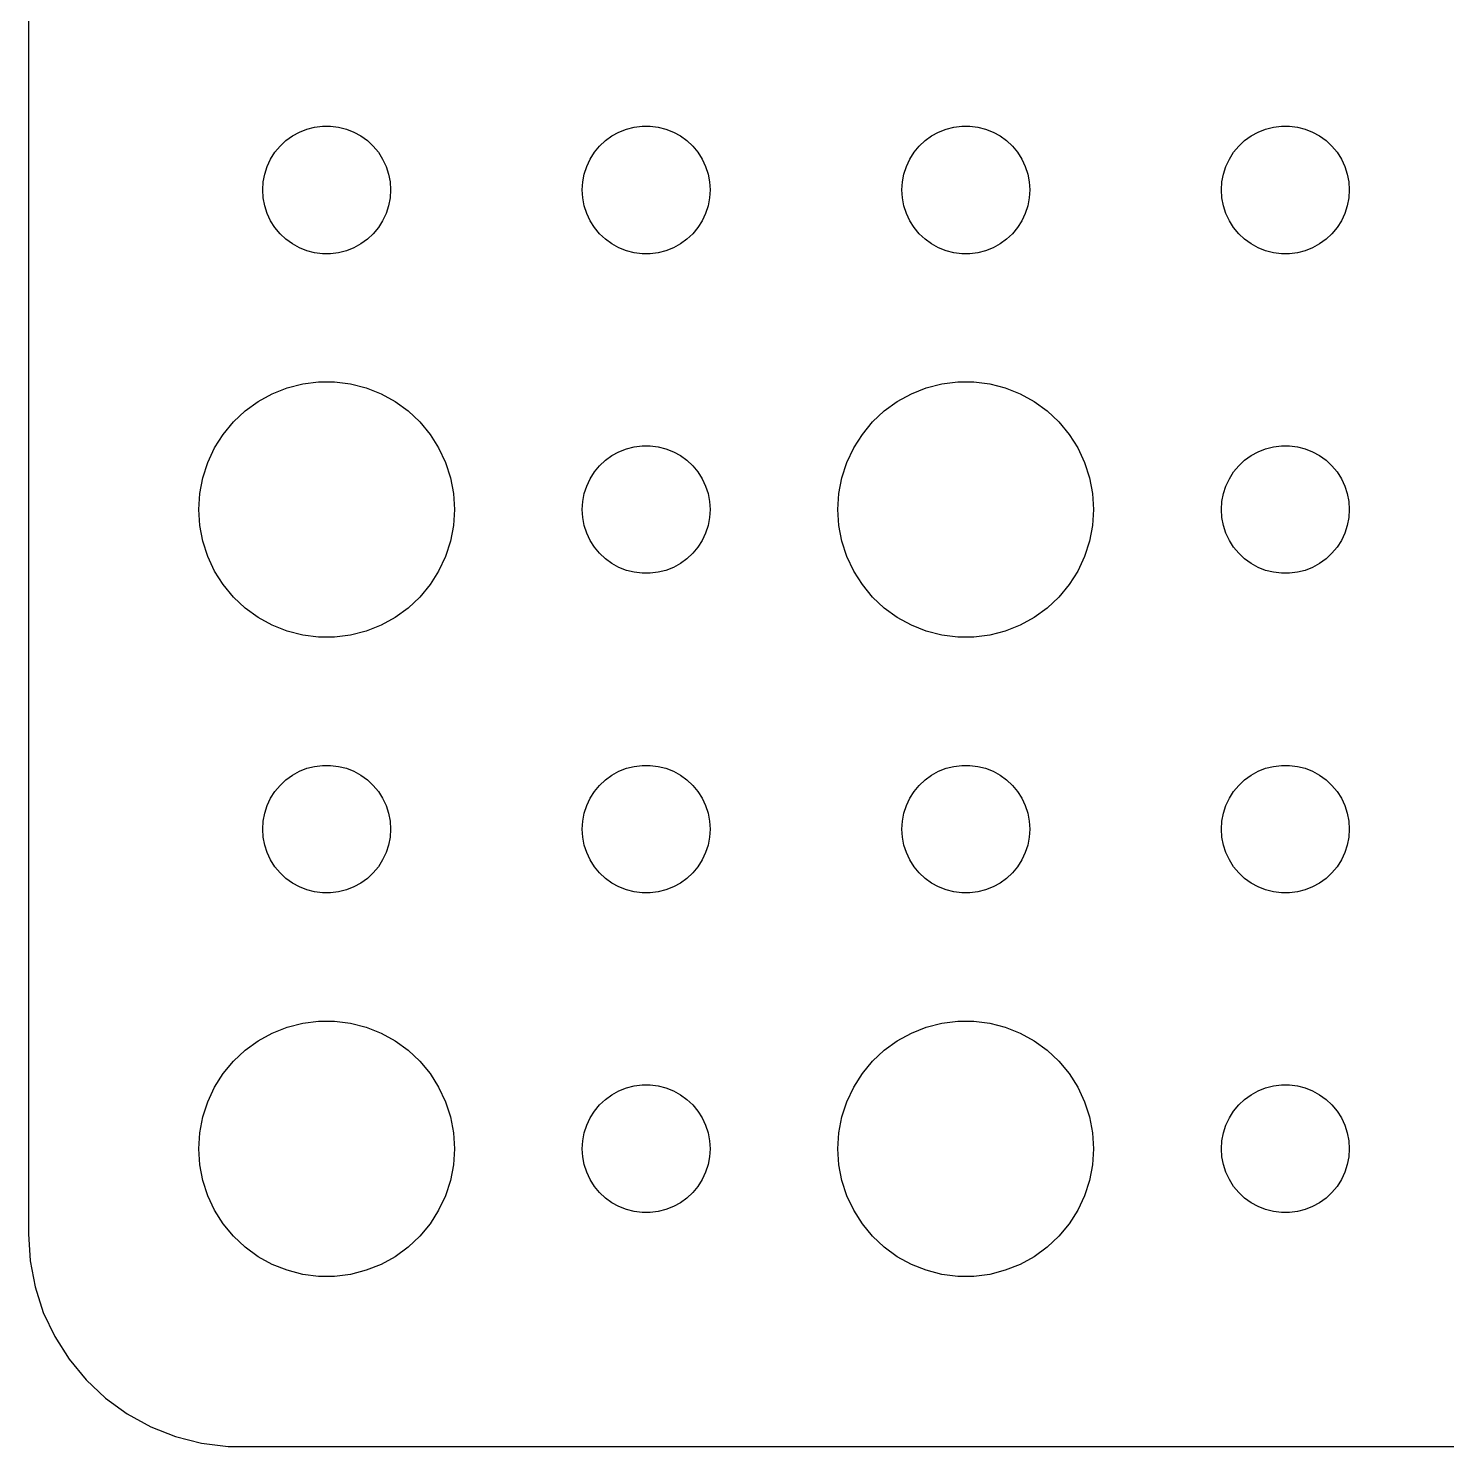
# Model space of a CAD drawing. Header units: metres. Extents: x -150 to 150, y -149 to 149.
# Drawn here: x -149.5 to -116.22, y -149.49 to -116.21 of the extents above; entities that cross this region are included whole.
import ezdxf

# ---------------------------------------------------------------- set-up
doc = ezdxf.new("R2010")
doc.units = ezdxf.units.M

msp = doc.modelspace()

# ---------------------------------------------------------------- linework, layer by layer
for p, q in [((-149.5, 144.5), (-149.5, -144.5)), ((-143.456, -118.844), (-143.304, -118.734)), ((-143.304, -118.734), (-143.139, -118.643)), ((-143.139, -118.643), (-142.964, -118.573)), ((-142.964, -118.573), (-142.781, -118.527)), ((-142.781, -118.527), (-142.594, -118.503)), ((-142.594, -118.503), (-142.406, -118.503)), ((-142.406, -118.503), (-142.219, -118.527)), ((-142.219, -118.527), (-142.036, -118.573)), ((-142.036, -118.573), (-141.861, -118.643)), ((-141.861, -118.643), (-141.696, -118.734)), ((-141.696, -118.734), (-141.544, -118.844)), ((-135.956, -118.844), (-135.804, -118.734)), ((-135.804, -118.734), (-135.639, -118.643)), ((-135.639, -118.643), (-135.464, -118.573)), ((-135.464, -118.573), (-135.281, -118.527)), ((-135.281, -118.527), (-135.094, -118.503)), ((-135.094, -118.503), (-134.906, -118.503)), ((-134.906, -118.503), (-134.719, -118.527)), ((-134.719, -118.527), (-134.536, -118.573)), ((-134.536, -118.573), (-134.361, -118.643)), ((-134.361, -118.643), (-134.196, -118.734)), ((-134.196, -118.734), (-134.044, -118.844)), ((-128.456, -118.844), (-128.304, -118.734)), ((-128.304, -118.734), (-128.139, -118.643)), ((-128.139, -118.643), (-127.964, -118.573)), ((-127.964, -118.573), (-127.781, -118.527)), ((-127.781, -118.527), (-127.594, -118.503)), ((-127.594, -118.503), (-127.406, -118.503)), ((-127.406, -118.503), (-127.219, -118.527)), ((-127.219, -118.527), (-127.036, -118.573)), ((-127.036, -118.573), (-126.861, -118.643)), ((-126.861, -118.643), (-126.696, -118.734)), ((-126.696, -118.734), (-126.544, -118.844)), ((-120.956, -118.844), (-120.804, -118.734)), ((-120.804, -118.734), (-120.639, -118.643)), ((-120.639, -118.643), (-120.464, -118.573)), ((-120.464, -118.573), (-120.281, -118.527)), ((-120.281, -118.527), (-120.094, -118.503)), ((-120.094, -118.503), (-119.906, -118.503)), ((-119.906, -118.503), (-119.719, -118.527)), ((-119.719, -118.527), (-119.536, -118.573)), ((-119.536, -118.573), (-119.361, -118.643)), ((-119.361, -118.643), (-119.196, -118.734)), ((-119.196, -118.734), (-119.044, -118.844)), ((-143.814, -119.277), (-143.714, -119.118)), ((-143.714, -119.118), (-143.593, -118.973)), ((-143.593, -118.973), (-143.456, -118.844)), ((-141.544, -118.844), (-141.407, -118.973)), ((-141.407, -118.973), (-141.286, -119.118)), ((-141.286, -119.118), (-141.186, -119.277)), ((-136.314, -119.277), (-136.214, -119.118)), ((-136.214, -119.118), (-136.093, -118.973)), ((-136.093, -118.973), (-135.956, -118.844)), ((-134.044, -118.844), (-133.907, -118.973)), ((-133.907, -118.973), (-133.786, -119.118)), ((-133.786, -119.118), (-133.686, -119.277)), ((-128.814, -119.277), (-128.714, -119.118)), ((-128.714, -119.118), (-128.593, -118.973)), ((-128.593, -118.973), (-128.456, -118.844)), ((-126.544, -118.844), (-126.407, -118.973)), ((-126.407, -118.973), (-126.286, -119.118)), ((-126.286, -119.118), (-126.186, -119.277)), ((-121.314, -119.277), (-121.214, -119.118)), ((-121.214, -119.118), (-121.093, -118.973)), ((-121.093, -118.973), (-120.956, -118.844)), ((-119.044, -118.844), (-118.907, -118.973)), ((-118.907, -118.973), (-118.786, -119.118)), ((-118.786, -119.118), (-118.686, -119.277)), ((-143.953, -119.627), (-143.895, -119.448)), ((-143.895, -119.448), (-143.814, -119.277)), ((-141.186, -119.277), (-141.105, -119.448)), ((-141.105, -119.448), (-141.047, -119.627)), ((-136.453, -119.627), (-136.395, -119.448)), ((-136.395, -119.448), (-136.314, -119.277)), ((-133.686, -119.277), (-133.605, -119.448)), ((-133.605, -119.448), (-133.547, -119.627)), ((-128.953, -119.627), (-128.895, -119.448)), ((-128.895, -119.448), (-128.814, -119.277)), ((-126.186, -119.277), (-126.105, -119.448)), ((-126.105, -119.448), (-126.047, -119.627)), ((-121.453, -119.627), (-121.395, -119.448)), ((-121.395, -119.448), (-121.314, -119.277)), ((-118.686, -119.277), (-118.605, -119.448)), ((-118.605, -119.448), (-118.547, -119.627)), ((-144, -120), (-143.988, -119.812)), ((-143.988, -119.812), (-143.953, -119.627)), ((-141.047, -119.627), (-141.012, -119.812)), ((-141.012, -119.812), (-141, -120)), ((-136.5, -120), (-136.488, -119.812)), ((-136.488, -119.812), (-136.453, -119.627)), ((-133.547, -119.627), (-133.512, -119.812)), ((-133.512, -119.812), (-133.5, -120)), ((-129, -120), (-128.988, -119.812)), ((-128.988, -119.812), (-128.953, -119.627)), ((-126.047, -119.627), (-126.012, -119.812)), ((-126.012, -119.812), (-126, -120)), ((-121.5, -120), (-121.488, -119.812)), ((-121.488, -119.812), (-121.453, -119.627)), ((-118.547, -119.627), (-118.512, -119.812)), ((-118.512, -119.812), (-118.5, -120)), ((-143.988, -120.188), (-144, -120)), ((-141, -120), (-141.012, -120.188)), ((-136.488, -120.188), (-136.5, -120)), ((-133.5, -120), (-133.512, -120.188)), ((-128.988, -120.188), (-129, -120)), ((-126, -120), (-126.012, -120.188)), ((-121.488, -120.188), (-121.5, -120)), ((-118.5, -120), (-118.512, -120.188)), ((-143.953, -120.373), (-143.988, -120.188)), ((-143.895, -120.552), (-143.953, -120.373)), ((-141.047, -120.373), (-141.105, -120.552)), ((-141.012, -120.188), (-141.047, -120.373)), ((-136.453, -120.373), (-136.488, -120.188)), ((-136.395, -120.552), (-136.453, -120.373)), ((-133.547, -120.373), (-133.605, -120.552)), ((-133.512, -120.188), (-133.547, -120.373)), ((-128.953, -120.373), (-128.988, -120.188)), ((-128.895, -120.552), (-128.953, -120.373)), ((-126.047, -120.373), (-126.105, -120.552)), ((-126.012, -120.188), (-126.047, -120.373)), ((-121.453, -120.373), (-121.488, -120.188)), ((-121.395, -120.552), (-121.453, -120.373)), ((-118.547, -120.373), (-118.605, -120.552)), ((-118.512, -120.188), (-118.547, -120.373)), ((-143.814, -120.723), (-143.895, -120.552)), ((-143.714, -120.882), (-143.814, -120.723)), ((-141.186, -120.723), (-141.286, -120.882)), ((-141.105, -120.552), (-141.186, -120.723)), ((-136.314, -120.723), (-136.395, -120.552)), ((-136.214, -120.882), (-136.314, -120.723)), ((-133.686, -120.723), (-133.786, -120.882)), ((-133.605, -120.552), (-133.686, -120.723)), ((-128.814, -120.723), (-128.895, -120.552)), ((-128.714, -120.882), (-128.814, -120.723)), ((-126.186, -120.723), (-126.286, -120.882)), ((-126.105, -120.552), (-126.186, -120.723)), ((-121.314, -120.723), (-121.395, -120.552)), ((-121.214, -120.882), (-121.314, -120.723)), ((-118.686, -120.723), (-118.786, -120.882)), ((-118.605, -120.552), (-118.686, -120.723)), ((-143.593, -121.027), (-143.714, -120.882)), ((-143.456, -121.156), (-143.593, -121.027)), ((-143.304, -121.266), (-143.456, -121.156)), ((-141.544, -121.156), (-141.696, -121.266)), ((-141.407, -121.027), (-141.544, -121.156)), ((-141.286, -120.882), (-141.407, -121.027)), ((-136.093, -121.027), (-136.214, -120.882)), ((-135.956, -121.156), (-136.093, -121.027)), ((-135.804, -121.266), (-135.956, -121.156)), ((-134.044, -121.156), (-134.196, -121.266)), ((-133.907, -121.027), (-134.044, -121.156)), ((-133.786, -120.882), (-133.907, -121.027)), ((-128.593, -121.027), (-128.714, -120.882)), ((-128.456, -121.156), (-128.593, -121.027)), ((-128.304, -121.266), (-128.456, -121.156)), ((-126.544, -121.156), (-126.696, -121.266)), ((-126.407, -121.027), (-126.544, -121.156)), ((-126.286, -120.882), (-126.407, -121.027)), ((-121.093, -121.027), (-121.214, -120.882)), ((-120.956, -121.156), (-121.093, -121.027)), ((-120.804, -121.266), (-120.956, -121.156)), ((-119.044, -121.156), (-119.196, -121.266)), ((-118.907, -121.027), (-119.044, -121.156)), ((-118.786, -120.882), (-118.907, -121.027)), ((-143.139, -121.357), (-143.304, -121.266)), ((-142.964, -121.427), (-143.139, -121.357)), ((-142.781, -121.473), (-142.964, -121.427)), ((-142.594, -121.497), (-142.781, -121.473)), ((-142.219, -121.473), (-142.406, -121.497)), ((-142.036, -121.427), (-142.219, -121.473)), ((-141.861, -121.357), (-142.036, -121.427)), ((-141.696, -121.266), (-141.861, -121.357)), ((-135.639, -121.357), (-135.804, -121.266)), ((-135.464, -121.427), (-135.639, -121.357)), ((-135.281, -121.473), (-135.464, -121.427)), ((-135.094, -121.497), (-135.281, -121.473)), ((-134.719, -121.473), (-134.906, -121.497)), ((-134.536, -121.427), (-134.719, -121.473)), ((-134.361, -121.357), (-134.536, -121.427)), ((-134.196, -121.266), (-134.361, -121.357)), ((-128.139, -121.357), (-128.304, -121.266)), ((-127.964, -121.427), (-128.139, -121.357)), ((-127.781, -121.473), (-127.964, -121.427)), ((-127.594, -121.497), (-127.781, -121.473)), ((-127.219, -121.473), (-127.406, -121.497)), ((-127.036, -121.427), (-127.219, -121.473)), ((-126.861, -121.357), (-127.036, -121.427)), ((-126.696, -121.266), (-126.861, -121.357)), ((-120.639, -121.357), (-120.804, -121.266)), ((-120.464, -121.427), (-120.639, -121.357)), ((-120.281, -121.473), (-120.464, -121.427)), ((-120.094, -121.497), (-120.281, -121.473)), ((-119.719, -121.473), (-119.906, -121.497)), ((-119.536, -121.427), (-119.719, -121.473)), ((-119.361, -121.357), (-119.536, -121.427)), ((-119.196, -121.266), (-119.361, -121.357)), ((-142.406, -121.497), (-142.594, -121.497)), ((-134.906, -121.497), (-135.094, -121.497)), ((-127.406, -121.497), (-127.594, -121.497)), ((-119.906, -121.497), (-120.094, -121.497)), ((-144.107, -124.967), (-143.777, -124.786)), ((-143.777, -124.786), (-143.427, -124.647)), ((-143.427, -124.647), (-143.062, -124.553)), ((-143.062, -124.553), (-142.688, -124.506)), ((-142.688, -124.506), (-142.312, -124.506)), ((-142.312, -124.506), (-141.938, -124.553)), ((-141.938, -124.553), (-141.573, -124.647)), ((-141.573, -124.647), (-141.223, -124.786)), ((-141.223, -124.786), (-140.893, -124.967)), ((-129.107, -124.967), (-128.777, -124.786)), ((-128.777, -124.786), (-128.427, -124.647)), ((-128.427, -124.647), (-128.062, -124.553)), ((-128.062, -124.553), (-127.688, -124.506)), ((-127.688, -124.506), (-127.312, -124.506)), ((-127.312, -124.506), (-126.938, -124.553)), ((-126.938, -124.553), (-126.573, -124.647)), ((-126.573, -124.647), (-126.223, -124.786)), ((-126.223, -124.786), (-125.893, -124.967)), ((-144.412, -125.188), (-144.107, -124.967)), ((-140.893, -124.967), (-140.588, -125.188)), ((-129.412, -125.188), (-129.107, -124.967)), ((-125.893, -124.967), (-125.588, -125.188)), ((-144.927, -125.737), (-144.687, -125.446)), ((-144.687, -125.446), (-144.412, -125.188)), ((-140.588, -125.188), (-140.313, -125.446)), ((-140.313, -125.446), (-140.073, -125.737)), ((-129.927, -125.737), (-129.687, -125.446)), ((-129.687, -125.446), (-129.412, -125.188)), ((-125.588, -125.188), (-125.313, -125.446)), ((-125.313, -125.446), (-125.073, -125.737)), ((-145.129, -126.055), (-144.927, -125.737)), ((-140.073, -125.737), (-139.871, -126.055)), ((-130.129, -126.055), (-129.927, -125.737)), ((-125.073, -125.737), (-124.871, -126.055)), ((-145.289, -126.396), (-145.129, -126.055)), ((-139.871, -126.055), (-139.711, -126.396)), ((-135.804, -126.234), (-135.639, -126.143)), ((-135.639, -126.143), (-135.464, -126.073)), ((-135.464, -126.073), (-135.281, -126.027)), ((-135.281, -126.027), (-135.094, -126.003)), ((-135.094, -126.003), (-134.906, -126.003)), ((-134.906, -126.003), (-134.719, -126.027)), ((-134.719, -126.027), (-134.536, -126.073)), ((-134.536, -126.073), (-134.361, -126.143)), ((-134.361, -126.143), (-134.196, -126.234)), ((-130.289, -126.396), (-130.129, -126.055)), ((-124.871, -126.055), (-124.711, -126.396)), ((-120.804, -126.234), (-120.639, -126.143)), ((-120.639, -126.143), (-120.464, -126.073)), ((-120.464, -126.073), (-120.281, -126.027)), ((-120.281, -126.027), (-120.094, -126.003)), ((-120.094, -126.003), (-119.906, -126.003)), ((-119.906, -126.003), (-119.719, -126.027)), ((-119.719, -126.027), (-119.536, -126.073)), ((-119.536, -126.073), (-119.361, -126.143)), ((-119.361, -126.143), (-119.196, -126.234)), ((-145.406, -126.754), (-145.289, -126.396)), ((-139.711, -126.396), (-139.594, -126.754)), ((-136.214, -126.618), (-136.093, -126.473)), ((-136.093, -126.473), (-135.956, -126.344)), ((-135.956, -126.344), (-135.804, -126.234)), ((-134.196, -126.234), (-134.044, -126.344)), ((-134.044, -126.344), (-133.907, -126.473)), ((-133.907, -126.473), (-133.786, -126.618)), ((-130.406, -126.754), (-130.289, -126.396)), ((-124.711, -126.396), (-124.594, -126.754)), ((-121.214, -126.618), (-121.093, -126.473)), ((-121.093, -126.473), (-120.956, -126.344)), ((-120.956, -126.344), (-120.804, -126.234)), ((-119.196, -126.234), (-119.044, -126.344)), ((-119.044, -126.344), (-118.907, -126.473)), ((-118.907, -126.473), (-118.786, -126.618)), ((-145.476, -127.124), (-145.406, -126.754)), ((-139.594, -126.754), (-139.524, -127.124)), ((-136.395, -126.948), (-136.314, -126.777)), ((-136.314, -126.777), (-136.214, -126.618)), ((-133.786, -126.618), (-133.686, -126.777)), ((-133.686, -126.777), (-133.605, -126.948)), ((-130.476, -127.124), (-130.406, -126.754)), ((-124.594, -126.754), (-124.524, -127.124)), ((-121.395, -126.948), (-121.314, -126.777)), ((-121.314, -126.777), (-121.214, -126.618)), ((-118.786, -126.618), (-118.686, -126.777)), ((-118.686, -126.777), (-118.605, -126.948)), ((-145.5, -127.5), (-145.476, -127.124)), ((-139.524, -127.124), (-139.5, -127.5)), ((-136.488, -127.312), (-136.453, -127.127)), ((-136.453, -127.127), (-136.395, -126.948)), ((-133.605, -126.948), (-133.547, -127.127)), ((-133.547, -127.127), (-133.512, -127.312)), ((-130.5, -127.5), (-130.476, -127.124)), ((-124.524, -127.124), (-124.5, -127.5)), ((-121.488, -127.312), (-121.453, -127.127)), ((-121.453, -127.127), (-121.395, -126.948)), ((-118.605, -126.948), (-118.547, -127.127)), ((-118.547, -127.127), (-118.512, -127.312)), ((-136.5, -127.5), (-136.488, -127.312)), ((-133.512, -127.312), (-133.5, -127.5)), ((-121.5, -127.5), (-121.488, -127.312)), ((-118.512, -127.312), (-118.5, -127.5)), ((-145.476, -127.876), (-145.5, -127.5)), ((-139.5, -127.5), (-139.524, -127.876)), ((-136.488, -127.688), (-136.5, -127.5)), ((-136.453, -127.873), (-136.488, -127.688)), ((-133.512, -127.688), (-133.547, -127.873)), ((-133.5, -127.5), (-133.512, -127.688)), ((-130.476, -127.876), (-130.5, -127.5)), ((-124.5, -127.5), (-124.524, -127.876)), ((-121.488, -127.688), (-121.5, -127.5)), ((-121.453, -127.873), (-121.488, -127.688)), ((-118.512, -127.688), (-118.547, -127.873)), ((-118.5, -127.5), (-118.512, -127.688)), ((-145.406, -128.246), (-145.476, -127.876)), ((-139.524, -127.876), (-139.594, -128.246)), ((-136.395, -128.052), (-136.453, -127.873)), ((-136.314, -128.223), (-136.395, -128.052)), ((-133.605, -128.052), (-133.686, -128.223)), ((-133.547, -127.873), (-133.605, -128.052)), ((-130.406, -128.246), (-130.476, -127.876)), ((-124.524, -127.876), (-124.594, -128.246)), ((-121.395, -128.052), (-121.453, -127.873)), ((-121.314, -128.223), (-121.395, -128.052)), ((-118.605, -128.052), (-118.686, -128.223)), ((-118.547, -127.873), (-118.605, -128.052)), ((-145.289, -128.604), (-145.406, -128.246)), ((-139.594, -128.246), (-139.711, -128.604)), ((-136.214, -128.382), (-136.314, -128.223)), ((-136.093, -128.527), (-136.214, -128.382)), ((-133.786, -128.382), (-133.907, -128.527)), ((-133.686, -128.223), (-133.786, -128.382)), ((-130.289, -128.604), (-130.406, -128.246)), ((-124.594, -128.246), (-124.711, -128.604)), ((-121.214, -128.382), (-121.314, -128.223)), ((-121.093, -128.527), (-121.214, -128.382)), ((-118.786, -128.382), (-118.907, -128.527)), ((-118.686, -128.223), (-118.786, -128.382)), ((-145.129, -128.945), (-145.289, -128.604)), ((-139.711, -128.604), (-139.871, -128.945)), ((-135.956, -128.656), (-136.093, -128.527)), ((-135.804, -128.766), (-135.956, -128.656)), ((-135.639, -128.857), (-135.804, -128.766)), ((-134.196, -128.766), (-134.361, -128.857)), ((-134.044, -128.656), (-134.196, -128.766)), ((-133.907, -128.527), (-134.044, -128.656)), ((-130.129, -128.945), (-130.289, -128.604)), ((-124.711, -128.604), (-124.871, -128.945)), ((-120.956, -128.656), (-121.093, -128.527)), ((-120.804, -128.766), (-120.956, -128.656)), ((-120.639, -128.857), (-120.804, -128.766)), ((-119.196, -128.766), (-119.361, -128.857)), ((-119.044, -128.656), (-119.196, -128.766)), ((-118.907, -128.527), (-119.044, -128.656)), ((-144.927, -129.263), (-145.129, -128.945)), ((-139.871, -128.945), (-140.073, -129.263)), ((-135.464, -128.927), (-135.639, -128.857)), ((-135.281, -128.973), (-135.464, -128.927)), ((-135.094, -128.997), (-135.281, -128.973)), ((-134.906, -128.997), (-135.094, -128.997)), ((-134.719, -128.973), (-134.906, -128.997)), ((-134.536, -128.927), (-134.719, -128.973)), ((-134.361, -128.857), (-134.536, -128.927)), ((-129.927, -129.263), (-130.129, -128.945)), ((-124.871, -128.945), (-125.073, -129.263)), ((-120.464, -128.927), (-120.639, -128.857)), ((-120.281, -128.973), (-120.464, -128.927)), ((-120.094, -128.997), (-120.281, -128.973)), ((-119.906, -128.997), (-120.094, -128.997)), ((-119.719, -128.973), (-119.906, -128.997)), ((-119.536, -128.927), (-119.719, -128.973)), ((-119.361, -128.857), (-119.536, -128.927)), ((-144.687, -129.554), (-144.927, -129.263)), ((-140.073, -129.263), (-140.313, -129.554)), ((-129.687, -129.554), (-129.927, -129.263)), ((-125.073, -129.263), (-125.313, -129.554)), ((-144.412, -129.812), (-144.687, -129.554)), ((-140.313, -129.554), (-140.588, -129.812)), ((-129.412, -129.812), (-129.687, -129.554)), ((-125.313, -129.554), (-125.588, -129.812)), ((-144.107, -130.033), (-144.412, -129.812)), ((-143.777, -130.214), (-144.107, -130.033)), ((-140.893, -130.033), (-141.223, -130.214)), ((-140.588, -129.812), (-140.893, -130.033)), ((-129.107, -130.033), (-129.412, -129.812)), ((-128.777, -130.214), (-129.107, -130.033)), ((-125.893, -130.033), (-126.223, -130.214)), ((-125.588, -129.812), (-125.893, -130.033)), ((-143.427, -130.353), (-143.777, -130.214)), ((-143.062, -130.447), (-143.427, -130.353)), ((-142.688, -130.494), (-143.062, -130.447)), ((-141.938, -130.447), (-142.312, -130.494)), ((-141.573, -130.353), (-141.938, -130.447)), ((-141.223, -130.214), (-141.573, -130.353)), ((-128.427, -130.353), (-128.777, -130.214)), ((-128.062, -130.447), (-128.427, -130.353)), ((-127.688, -130.494), (-128.062, -130.447)), ((-126.938, -130.447), (-127.312, -130.494)), ((-126.573, -130.353), (-126.938, -130.447)), ((-126.223, -130.214), (-126.573, -130.353)), ((-142.312, -130.494), (-142.688, -130.494)), ((-127.312, -130.494), (-127.688, -130.494)), ((-143.456, -133.844), (-143.304, -133.734)), ((-143.304, -133.734), (-143.139, -133.643)), ((-143.139, -133.643), (-142.964, -133.573)), ((-142.964, -133.573), (-142.781, -133.527)), ((-142.781, -133.527), (-142.594, -133.503)), ((-142.594, -133.503), (-142.406, -133.503)), ((-142.406, -133.503), (-142.219, -133.527)), ((-142.219, -133.527), (-142.036, -133.573)), ((-142.036, -133.573), (-141.861, -133.643)), ((-141.861, -133.643), (-141.696, -133.734)), ((-141.696, -133.734), (-141.544, -133.844)), ((-135.956, -133.844), (-135.804, -133.734)), ((-135.804, -133.734), (-135.639, -133.643)), ((-135.639, -133.643), (-135.464, -133.573)), ((-135.464, -133.573), (-135.281, -133.527)), ((-135.281, -133.527), (-135.094, -133.503)), ((-135.094, -133.503), (-134.906, -133.503)), ((-134.906, -133.503), (-134.719, -133.527)), ((-134.719, -133.527), (-134.536, -133.573)), ((-134.536, -133.573), (-134.361, -133.643)), ((-134.361, -133.643), (-134.196, -133.734)), ((-134.196, -133.734), (-134.044, -133.844)), ((-128.456, -133.844), (-128.304, -133.734)), ((-128.304, -133.734), (-128.139, -133.643)), ((-128.139, -133.643), (-127.964, -133.573)), ((-127.964, -133.573), (-127.781, -133.527)), ((-127.781, -133.527), (-127.594, -133.503)), ((-127.594, -133.503), (-127.406, -133.503)), ((-127.406, -133.503), (-127.219, -133.527)), ((-127.219, -133.527), (-127.036, -133.573)), ((-127.036, -133.573), (-126.861, -133.643)), ((-126.861, -133.643), (-126.696, -133.734)), ((-126.696, -133.734), (-126.544, -133.844)), ((-120.956, -133.844), (-120.804, -133.734)), ((-120.804, -133.734), (-120.639, -133.643)), ((-120.639, -133.643), (-120.464, -133.573)), ((-120.464, -133.573), (-120.281, -133.527)), ((-120.281, -133.527), (-120.094, -133.503)), ((-120.094, -133.503), (-119.906, -133.503)), ((-119.906, -133.503), (-119.719, -133.527)), ((-119.719, -133.527), (-119.536, -133.573)), ((-119.536, -133.573), (-119.361, -133.643)), ((-119.361, -133.643), (-119.196, -133.734)), ((-119.196, -133.734), (-119.044, -133.844)), ((-143.814, -134.277), (-143.714, -134.118)), ((-143.714, -134.118), (-143.593, -133.973)), ((-143.593, -133.973), (-143.456, -133.844)), ((-141.544, -133.844), (-141.407, -133.973)), ((-141.407, -133.973), (-141.286, -134.118)), ((-141.286, -134.118), (-141.186, -134.277)), ((-136.314, -134.277), (-136.214, -134.118)), ((-136.214, -134.118), (-136.093, -133.973)), ((-136.093, -133.973), (-135.956, -133.844)), ((-134.044, -133.844), (-133.907, -133.973)), ((-133.907, -133.973), (-133.786, -134.118)), ((-133.786, -134.118), (-133.686, -134.277)), ((-128.814, -134.277), (-128.714, -134.118)), ((-128.714, -134.118), (-128.593, -133.973)), ((-128.593, -133.973), (-128.456, -133.844)), ((-126.544, -133.844), (-126.407, -133.973)), ((-126.407, -133.973), (-126.286, -134.118)), ((-126.286, -134.118), (-126.186, -134.277)), ((-121.314, -134.277), (-121.214, -134.118)), ((-121.214, -134.118), (-121.093, -133.973)), ((-121.093, -133.973), (-120.956, -133.844)), ((-119.044, -133.844), (-118.907, -133.973)), ((-118.907, -133.973), (-118.786, -134.118)), ((-118.786, -134.118), (-118.686, -134.277)), ((-143.953, -134.627), (-143.895, -134.448)), ((-143.895, -134.448), (-143.814, -134.277)), ((-141.186, -134.277), (-141.105, -134.448)), ((-141.105, -134.448), (-141.047, -134.627)), ((-136.453, -134.627), (-136.395, -134.448)), ((-136.395, -134.448), (-136.314, -134.277)), ((-133.686, -134.277), (-133.605, -134.448)), ((-133.605, -134.448), (-133.547, -134.627)), ((-128.953, -134.627), (-128.895, -134.448)), ((-128.895, -134.448), (-128.814, -134.277)), ((-126.186, -134.277), (-126.105, -134.448)), ((-126.105, -134.448), (-126.047, -134.627)), ((-121.453, -134.627), (-121.395, -134.448)), ((-121.395, -134.448), (-121.314, -134.277)), ((-118.686, -134.277), (-118.605, -134.448)), ((-118.605, -134.448), (-118.547, -134.627)), ((-143.988, -134.812), (-143.953, -134.627)), ((-141.047, -134.627), (-141.012, -134.812)), ((-136.488, -134.812), (-136.453, -134.627)), ((-133.547, -134.627), (-133.512, -134.812)), ((-128.988, -134.812), (-128.953, -134.627)), ((-126.047, -134.627), (-126.012, -134.812)), ((-121.488, -134.812), (-121.453, -134.627)), ((-118.547, -134.627), (-118.512, -134.812)), ((-144, -135), (-143.988, -134.812)), ((-143.988, -135.188), (-144, -135)), ((-141.012, -134.812), (-141, -135)), ((-141, -135), (-141.012, -135.188)), ((-136.5, -135), (-136.488, -134.812)), ((-136.488, -135.188), (-136.5, -135)), ((-133.512, -134.812), (-133.5, -135)), ((-133.5, -135), (-133.512, -135.188)), ((-129, -135), (-128.988, -134.812)), ((-128.988, -135.188), (-129, -135)), ((-126.012, -134.812), (-126, -135)), ((-126, -135), (-126.012, -135.188)), ((-121.5, -135), (-121.488, -134.812)), ((-121.488, -135.188), (-121.5, -135)), ((-118.512, -134.812), (-118.5, -135)), ((-118.5, -135), (-118.512, -135.188)), ((-143.953, -135.373), (-143.988, -135.188)), ((-143.895, -135.552), (-143.953, -135.373)), ((-141.047, -135.373), (-141.105, -135.552)), ((-141.012, -135.188), (-141.047, -135.373)), ((-136.453, -135.373), (-136.488, -135.188)), ((-136.395, -135.552), (-136.453, -135.373)), ((-133.547, -135.373), (-133.605, -135.552)), ((-133.512, -135.188), (-133.547, -135.373)), ((-128.953, -135.373), (-128.988, -135.188)), ((-128.895, -135.552), (-128.953, -135.373)), ((-126.047, -135.373), (-126.105, -135.552)), ((-126.012, -135.188), (-126.047, -135.373)), ((-121.453, -135.373), (-121.488, -135.188)), ((-121.395, -135.552), (-121.453, -135.373)), ((-118.547, -135.373), (-118.605, -135.552)), ((-118.512, -135.188), (-118.547, -135.373)), ((-143.814, -135.723), (-143.895, -135.552)), ((-143.714, -135.882), (-143.814, -135.723)), ((-141.186, -135.723), (-141.286, -135.882)), ((-141.105, -135.552), (-141.186, -135.723)), ((-136.314, -135.723), (-136.395, -135.552)), ((-136.214, -135.882), (-136.314, -135.723)), ((-133.686, -135.723), (-133.786, -135.882)), ((-133.605, -135.552), (-133.686, -135.723)), ((-128.814, -135.723), (-128.895, -135.552)), ((-128.714, -135.882), (-128.814, -135.723)), ((-126.186, -135.723), (-126.286, -135.882)), ((-126.105, -135.552), (-126.186, -135.723)), ((-121.314, -135.723), (-121.395, -135.552)), ((-121.214, -135.882), (-121.314, -135.723)), ((-118.686, -135.723), (-118.786, -135.882)), ((-118.605, -135.552), (-118.686, -135.723)), ((-143.593, -136.027), (-143.714, -135.882)), ((-143.456, -136.156), (-143.593, -136.027)), ((-141.407, -136.027), (-141.544, -136.156)), ((-141.286, -135.882), (-141.407, -136.027)), ((-136.093, -136.027), (-136.214, -135.882)), ((-135.956, -136.156), (-136.093, -136.027)), ((-133.907, -136.027), (-134.044, -136.156)), ((-133.786, -135.882), (-133.907, -136.027)), ((-128.593, -136.027), (-128.714, -135.882)), ((-128.456, -136.156), (-128.593, -136.027)), ((-126.407, -136.027), (-126.544, -136.156)), ((-126.286, -135.882), (-126.407, -136.027)), ((-121.093, -136.027), (-121.214, -135.882)), ((-120.956, -136.156), (-121.093, -136.027)), ((-118.907, -136.027), (-119.044, -136.156)), ((-118.786, -135.882), (-118.907, -136.027)), ((-143.304, -136.266), (-143.456, -136.156)), ((-143.139, -136.357), (-143.304, -136.266)), ((-142.964, -136.427), (-143.139, -136.357)), ((-142.781, -136.473), (-142.964, -136.427)), ((-142.036, -136.427), (-142.219, -136.473)), ((-141.861, -136.357), (-142.036, -136.427)), ((-141.696, -136.266), (-141.861, -136.357)), ((-141.544, -136.156), (-141.696, -136.266)), ((-135.804, -136.266), (-135.956, -136.156)), ((-135.639, -136.357), (-135.804, -136.266)), ((-135.464, -136.427), (-135.639, -136.357)), ((-135.281, -136.473), (-135.464, -136.427)), ((-134.536, -136.427), (-134.719, -136.473)), ((-134.361, -136.357), (-134.536, -136.427)), ((-134.196, -136.266), (-134.361, -136.357)), ((-134.044, -136.156), (-134.196, -136.266)), ((-128.304, -136.266), (-128.456, -136.156)), ((-128.139, -136.357), (-128.304, -136.266)), ((-127.964, -136.427), (-128.139, -136.357)), ((-127.781, -136.473), (-127.964, -136.427)), ((-127.036, -136.427), (-127.219, -136.473)), ((-126.861, -136.357), (-127.036, -136.427)), ((-126.696, -136.266), (-126.861, -136.357)), ((-126.544, -136.156), (-126.696, -136.266)), ((-120.804, -136.266), (-120.956, -136.156)), ((-120.639, -136.357), (-120.804, -136.266)), ((-120.464, -136.427), (-120.639, -136.357)), ((-120.281, -136.473), (-120.464, -136.427)), ((-119.536, -136.427), (-119.719, -136.473)), ((-119.361, -136.357), (-119.536, -136.427)), ((-119.196, -136.266), (-119.361, -136.357)), ((-119.044, -136.156), (-119.196, -136.266)), ((-142.594, -136.497), (-142.781, -136.473)), ((-142.406, -136.497), (-142.594, -136.497)), ((-142.219, -136.473), (-142.406, -136.497)), ((-135.094, -136.497), (-135.281, -136.473)), ((-134.906, -136.497), (-135.094, -136.497)), ((-134.719, -136.473), (-134.906, -136.497)), ((-127.594, -136.497), (-127.781, -136.473)), ((-127.406, -136.497), (-127.594, -136.497)), ((-127.219, -136.473), (-127.406, -136.497)), ((-120.094, -136.497), (-120.281, -136.473)), ((-119.906, -136.497), (-120.094, -136.497)), ((-119.719, -136.473), (-119.906, -136.497)), ((-144.107, -139.967), (-143.777, -139.786)), ((-143.777, -139.786), (-143.427, -139.647)), ((-143.427, -139.647), (-143.062, -139.553)), ((-143.062, -139.553), (-142.688, -139.506)), ((-142.688, -139.506), (-142.312, -139.506)), ((-142.312, -139.506), (-141.938, -139.553)), ((-141.938, -139.553), (-141.573, -139.647)), ((-141.573, -139.647), (-141.223, -139.786)), ((-141.223, -139.786), (-140.893, -139.967)), ((-129.107, -139.967), (-128.777, -139.786)), ((-128.777, -139.786), (-128.427, -139.647)), ((-128.427, -139.647), (-128.062, -139.553)), ((-128.062, -139.553), (-127.688, -139.506)), ((-127.688, -139.506), (-127.312, -139.506)), ((-127.312, -139.506), (-126.938, -139.553)), ((-126.938, -139.553), (-126.573, -139.647)), ((-126.573, -139.647), (-126.223, -139.786)), ((-126.223, -139.786), (-125.893, -139.967)), ((-144.412, -140.188), (-144.107, -139.967)), ((-140.893, -139.967), (-140.588, -140.188)), ((-129.412, -140.188), (-129.107, -139.967)), ((-125.893, -139.967), (-125.588, -140.188)), ((-144.927, -140.737), (-144.687, -140.446)), ((-144.687, -140.446), (-144.412, -140.188)), ((-140.588, -140.188), (-140.313, -140.446)), ((-140.313, -140.446), (-140.073, -140.737)), ((-129.927, -140.737), (-129.687, -140.446)), ((-129.687, -140.446), (-129.412, -140.188)), ((-125.588, -140.188), (-125.313, -140.446)), ((-125.313, -140.446), (-125.073, -140.737)), ((-145.129, -141.055), (-144.927, -140.737)), ((-140.073, -140.737), (-139.871, -141.055)), ((-130.129, -141.055), (-129.927, -140.737)), ((-125.073, -140.737), (-124.871, -141.055)), ((-145.289, -141.396), (-145.129, -141.055)), ((-139.871, -141.055), (-139.711, -141.396)), ((-135.639, -141.143), (-135.464, -141.073)), ((-135.464, -141.073), (-135.281, -141.027)), ((-135.281, -141.027), (-135.094, -141.003)), ((-135.094, -141.003), (-134.906, -141.003)), ((-134.906, -141.003), (-134.719, -141.027)), ((-134.719, -141.027), (-134.536, -141.073)), ((-134.536, -141.073), (-134.361, -141.143)), ((-130.289, -141.396), (-130.129, -141.055)), ((-124.871, -141.055), (-124.711, -141.396)), ((-120.639, -141.143), (-120.464, -141.073)), ((-120.464, -141.073), (-120.281, -141.027)), ((-120.281, -141.027), (-120.094, -141.003)), ((-120.094, -141.003), (-119.906, -141.003)), ((-119.906, -141.003), (-119.719, -141.027)), ((-119.719, -141.027), (-119.536, -141.073)), ((-119.536, -141.073), (-119.361, -141.143)), ((-145.406, -141.754), (-145.289, -141.396)), ((-139.711, -141.396), (-139.594, -141.754)), ((-136.093, -141.473), (-135.956, -141.344)), ((-135.956, -141.344), (-135.804, -141.234)), ((-135.804, -141.234), (-135.639, -141.143)), ((-134.361, -141.143), (-134.196, -141.234)), ((-134.196, -141.234), (-134.044, -141.344)), ((-134.044, -141.344), (-133.907, -141.473)), ((-130.406, -141.754), (-130.289, -141.396)), ((-124.711, -141.396), (-124.594, -141.754)), ((-121.093, -141.473), (-120.956, -141.344)), ((-120.956, -141.344), (-120.804, -141.234)), ((-120.804, -141.234), (-120.639, -141.143)), ((-119.361, -141.143), (-119.196, -141.234)), ((-119.196, -141.234), (-119.044, -141.344)), ((-119.044, -141.344), (-118.907, -141.473)), ((-145.476, -142.124), (-145.406, -141.754)), ((-139.594, -141.754), (-139.524, -142.124)), ((-136.395, -141.948), (-136.314, -141.777)), ((-136.314, -141.777), (-136.214, -141.618)), ((-136.214, -141.618), (-136.093, -141.473)), ((-133.907, -141.473), (-133.786, -141.618)), ((-133.786, -141.618), (-133.686, -141.777)), ((-133.686, -141.777), (-133.605, -141.948)), ((-130.476, -142.124), (-130.406, -141.754)), ((-124.594, -141.754), (-124.524, -142.124)), ((-121.395, -141.948), (-121.314, -141.777)), ((-121.314, -141.777), (-121.214, -141.618)), ((-121.214, -141.618), (-121.093, -141.473)), ((-118.907, -141.473), (-118.786, -141.618)), ((-118.786, -141.618), (-118.686, -141.777)), ((-118.686, -141.777), (-118.605, -141.948)), ((-145.5, -142.5), (-145.476, -142.124)), ((-139.524, -142.124), (-139.5, -142.5)), ((-136.453, -142.127), (-136.395, -141.948)), ((-133.605, -141.948), (-133.547, -142.127)), ((-130.5, -142.5), (-130.476, -142.124)), ((-124.524, -142.124), (-124.5, -142.5)), ((-121.453, -142.127), (-121.395, -141.948)), ((-118.605, -141.948), (-118.547, -142.127)), ((-136.5, -142.5), (-136.488, -142.312)), ((-136.488, -142.312), (-136.453, -142.127)), ((-133.547, -142.127), (-133.512, -142.312)), ((-133.512, -142.312), (-133.5, -142.5)), ((-121.5, -142.5), (-121.488, -142.312)), ((-121.488, -142.312), (-121.453, -142.127)), ((-118.547, -142.127), (-118.512, -142.312)), ((-118.512, -142.312), (-118.5, -142.5)), ((-145.476, -142.876), (-145.5, -142.5)), ((-139.5, -142.5), (-139.524, -142.876)), ((-136.488, -142.688), (-136.5, -142.5)), ((-136.453, -142.873), (-136.488, -142.688)), ((-133.512, -142.688), (-133.547, -142.873)), ((-133.5, -142.5), (-133.512, -142.688)), ((-130.476, -142.876), (-130.5, -142.5)), ((-124.5, -142.5), (-124.524, -142.876)), ((-121.488, -142.688), (-121.5, -142.5)), ((-121.453, -142.873), (-121.488, -142.688)), ((-118.512, -142.688), (-118.547, -142.873)), ((-118.5, -142.5), (-118.512, -142.688)), ((-145.406, -143.246), (-145.476, -142.876)), ((-139.524, -142.876), (-139.594, -143.246)), ((-136.395, -143.052), (-136.453, -142.873)), ((-136.314, -143.223), (-136.395, -143.052)), ((-133.605, -143.052), (-133.686, -143.223)), ((-133.547, -142.873), (-133.605, -143.052)), ((-130.406, -143.246), (-130.476, -142.876)), ((-124.524, -142.876), (-124.594, -143.246)), ((-121.395, -143.052), (-121.453, -142.873)), ((-121.314, -143.223), (-121.395, -143.052)), ((-118.605, -143.052), (-118.686, -143.223)), ((-118.547, -142.873), (-118.605, -143.052)), ((-145.289, -143.604), (-145.406, -143.246)), ((-139.594, -143.246), (-139.711, -143.604)), ((-136.214, -143.382), (-136.314, -143.223)), ((-136.093, -143.527), (-136.214, -143.382)), ((-133.786, -143.382), (-133.907, -143.527)), ((-133.686, -143.223), (-133.786, -143.382)), ((-130.289, -143.604), (-130.406, -143.246)), ((-124.594, -143.246), (-124.711, -143.604)), ((-121.214, -143.382), (-121.314, -143.223)), ((-121.093, -143.527), (-121.214, -143.382)), ((-118.786, -143.382), (-118.907, -143.527)), ((-118.686, -143.223), (-118.786, -143.382)), ((-145.129, -143.945), (-145.289, -143.604)), ((-139.711, -143.604), (-139.871, -143.945)), ((-135.956, -143.656), (-136.093, -143.527)), ((-135.804, -143.766), (-135.956, -143.656)), ((-135.639, -143.857), (-135.804, -143.766)), ((-134.196, -143.766), (-134.361, -143.857)), ((-134.044, -143.656), (-134.196, -143.766)), ((-133.907, -143.527), (-134.044, -143.656)), ((-130.129, -143.945), (-130.289, -143.604)), ((-124.711, -143.604), (-124.871, -143.945)), ((-120.956, -143.656), (-121.093, -143.527)), ((-120.804, -143.766), (-120.956, -143.656)), ((-120.639, -143.857), (-120.804, -143.766)), ((-119.196, -143.766), (-119.361, -143.857)), ((-119.044, -143.656), (-119.196, -143.766)), ((-118.907, -143.527), (-119.044, -143.656)), ((-144.927, -144.263), (-145.129, -143.945)), ((-139.871, -143.945), (-140.073, -144.263)), ((-135.464, -143.927), (-135.639, -143.857)), ((-135.281, -143.973), (-135.464, -143.927)), ((-135.094, -143.997), (-135.281, -143.973)), ((-134.906, -143.997), (-135.094, -143.997)), ((-134.719, -143.973), (-134.906, -143.997)), ((-134.536, -143.927), (-134.719, -143.973)), ((-134.361, -143.857), (-134.536, -143.927)), ((-129.927, -144.263), (-130.129, -143.945)), ((-124.871, -143.945), (-125.073, -144.263)), ((-120.464, -143.927), (-120.639, -143.857)), ((-120.281, -143.973), (-120.464, -143.927)), ((-120.094, -143.997), (-120.281, -143.973)), ((-119.906, -143.997), (-120.094, -143.997)), ((-119.719, -143.973), (-119.906, -143.997)), ((-119.536, -143.927), (-119.719, -143.973)), ((-119.361, -143.857), (-119.536, -143.927)), ((-144.687, -144.554), (-144.927, -144.263)), ((-140.073, -144.263), (-140.313, -144.554)), ((-129.687, -144.554), (-129.927, -144.263)), ((-125.073, -144.263), (-125.313, -144.554)), ((-149.5, -144.5), (-149.461, -145.127)), ((-144.412, -144.812), (-144.687, -144.554)), ((-140.313, -144.554), (-140.588, -144.812)), ((-129.412, -144.812), (-129.687, -144.554)), ((-125.313, -144.554), (-125.588, -144.812)), ((-144.107, -145.033), (-144.412, -144.812)), ((-143.777, -145.214), (-144.107, -145.033)), ((-140.893, -145.033), (-141.223, -145.214)), ((-140.588, -144.812), (-140.893, -145.033)), ((-129.107, -145.033), (-129.412, -144.812)), ((-128.777, -145.214), (-129.107, -145.033)), ((-125.893, -145.033), (-126.223, -145.214)), ((-125.588, -144.812), (-125.893, -145.033)), ((-149.461, -145.127), (-149.343, -145.743)), ((-143.427, -145.353), (-143.777, -145.214)), ((-143.062, -145.447), (-143.427, -145.353)), ((-142.688, -145.494), (-143.062, -145.447)), ((-141.938, -145.447), (-142.312, -145.494)), ((-141.573, -145.353), (-141.938, -145.447)), ((-141.223, -145.214), (-141.573, -145.353)), ((-128.427, -145.353), (-128.777, -145.214)), ((-128.062, -145.447), (-128.427, -145.353)), ((-127.688, -145.494), (-128.062, -145.447)), ((-126.938, -145.447), (-127.312, -145.494)), ((-126.573, -145.353), (-126.938, -145.447)), ((-126.223, -145.214), (-126.573, -145.353)), ((-149.343, -145.743), (-149.149, -146.341)), ((-142.312, -145.494), (-142.688, -145.494)), ((-127.312, -145.494), (-127.688, -145.494)), ((-149.149, -146.341), (-148.882, -146.909)), ((-148.882, -146.909), (-148.545, -147.439)), ((-148.545, -147.439), (-148.145, -147.923)), ((-148.145, -147.923), (-147.687, -148.353)), ((-147.687, -148.353), (-147.179, -148.722)), ((-147.179, -148.722), (-146.629, -149.024)), ((-146.629, -149.024), (-146.045, -149.255)), ((-146.045, -149.255), (-145.437, -149.411)), ((-145.437, -149.411), (-144.814, -149.49)), ((-144.814, -149.49), (144.814, -149.49))]:
    msp.add_line(p, q)

doc.saveas('drawing.dxf')
